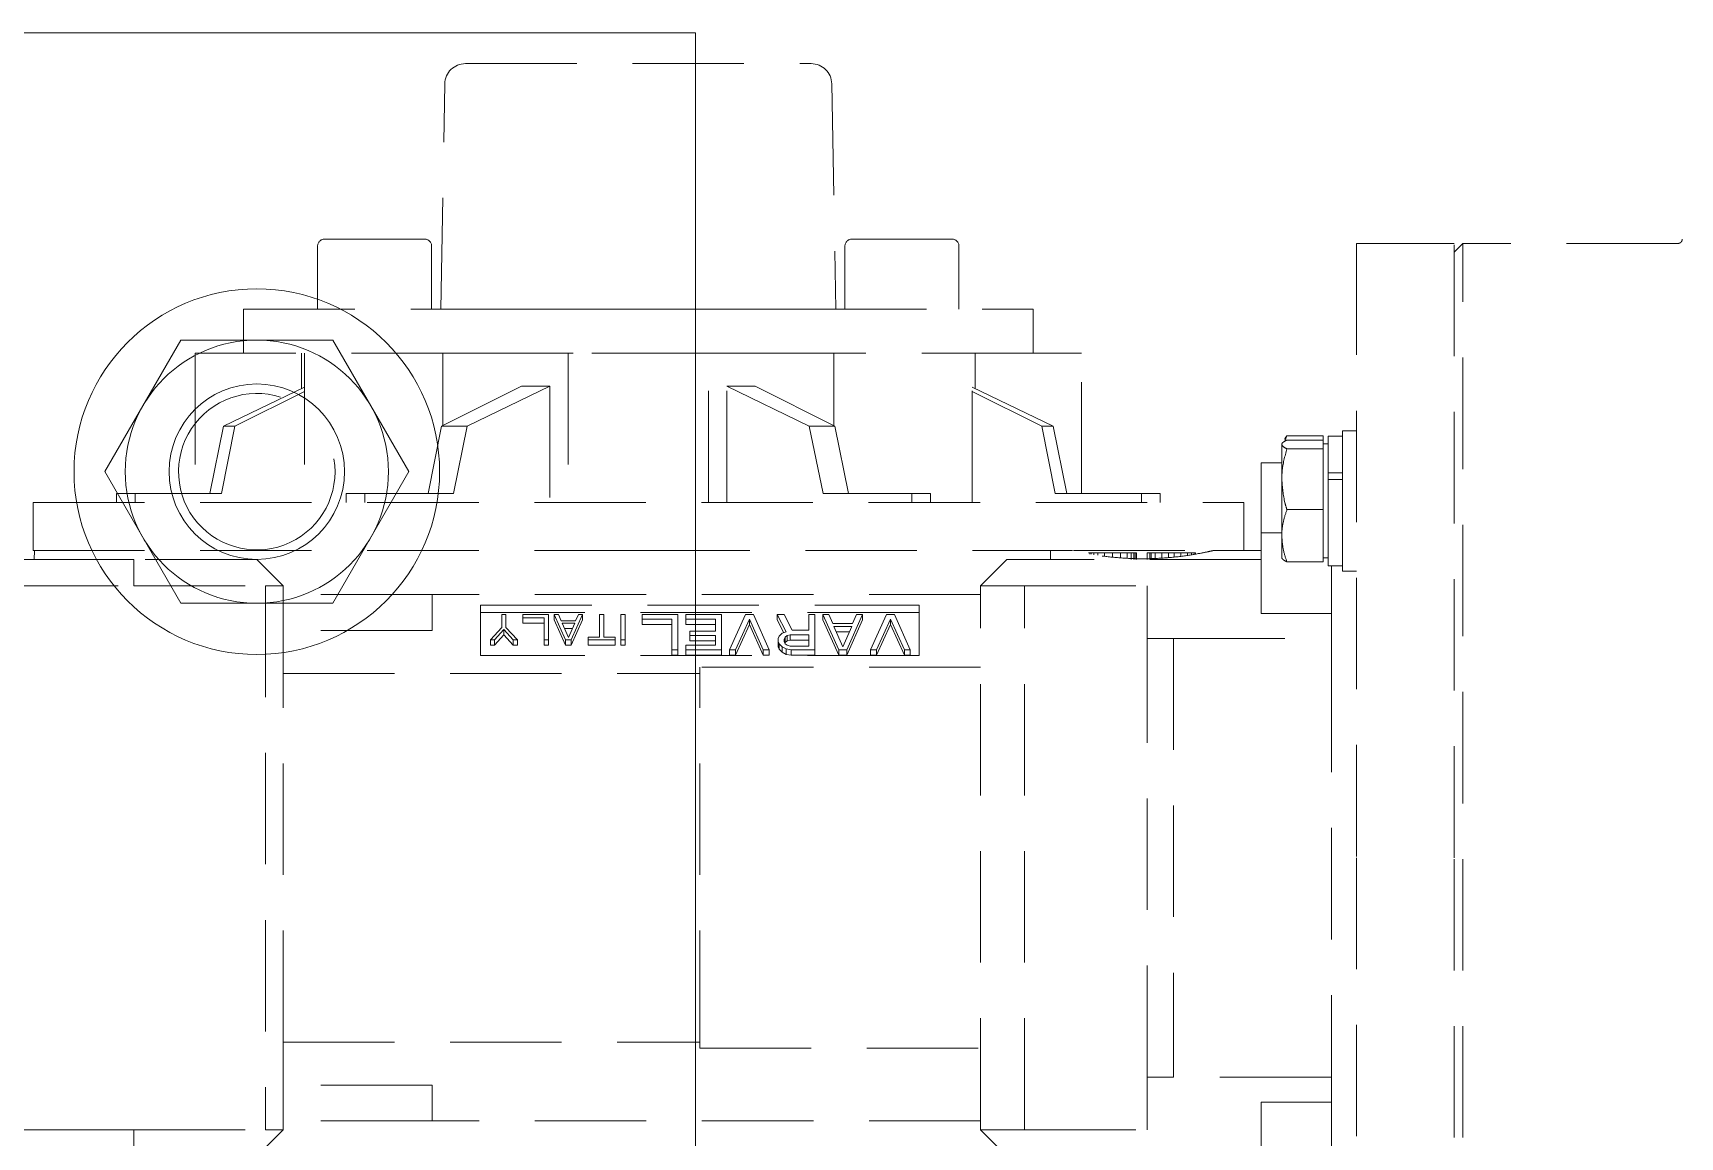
# Model space of a CAD drawing. Header units: millimetres. Extents: x 5227 to 261376, y 53707 to 123566.
# Drawn here: x 56518.1 to 56705.8, y 111560.2 to 111686 of the extents above; entities that cross this region are included whole.
import ezdxf

# ---------------------------------------------------------------- set-up
doc = ezdxf.new("R2010")
doc.units = ezdxf.units.MM
doc.linetypes.add('HIDDEN', pattern=[9.525, 6.35, -3.175])
doc.layers.get('0').update_dxf_attribs({"lineweight": 0})
doc.layers.add('PV_DIMENTION_SECOND_ROMANS', color=7, linetype='Continuous', lineweight=0)
doc.layers.add('PV_STEEL_PLATE', color=4, linetype='Continuous', lineweight=0)

# ---------------------------------------------------------------- blocks, each defined once
blk = doc.blocks.new('G$C8B689587')
at = {"color": 0}
blk.add_lwpolyline([(-18, -10.39), (0, -20.78), (18, -10.39), (18, 10.39), (0, 20.78), (-18, 10.39)], close=True, dxfattribs=at)
for radius in [25, 12]:
    blk.add_circle((0, 0), radius, dxfattribs=at)
at = {"color": 8}
blk.add_circle((0, 0), 18, dxfattribs=at)
blk.add_arc((0, 0), 10.7, 260.6127, 197.7322, dxfattribs=at)
blk = doc.blocks.new('G$C42F62ED0')
at = {"layer": 'PV_STEEL_PLATE'}
blk.add_lwpolyline([(112.5, 200), (112.5, -200), (-112.5, -200), (-112.5, 200)], close=True, dxfattribs=at)
at = {"xscale": -0.8333333333333334, "yscale": 0.8333333333333334, "zscale": 0.8333333333333334, "rotation": 180}
blk.add_blockref('G$C8B689587', (-62.5, 150), dxfattribs=at)
blk = doc.blocks.new('5251YJ5ET1M5TU')
at = {"color": 252, "linetype": 'HIDDEN', "lineweight": 0, "ltscale": 2}
for p, q in [((51989.16, 114659.35), (52028.57, 114659.35)), ((51986.37, 114631.35), (51986.82, 114657.04)), ((52030.92, 114657.04), (52031.37, 114631.35)), ((51973.11, 114639.35), (51981.4, 114639.35)), ((51981.4, 114639.35), (51984.51, 114639.35)), ((52033.22, 114639.35), (52044.62, 114639.35)), ((52101.87, 114638.85), (52090.72, 114638.85)), ((52090.72, 114638.85), (52090.72, 114568.85)), ((52102.87, 114638.85), (52101.87, 114637.85)), ((52101.87, 114568.85), (52101.87, 114638.85)), ((52127.37, 114638.85), (52102.87, 114638.85)), ((52102.87, 114498.85), (52102.87, 114638.85)), ((51972.31, 114638.55), (51972.31, 114631.35)), ((51985.31, 114631.35), (51985.31, 114638.55)), ((52032.42, 114638.55), (52032.42, 114631.35)), ((52045.42, 114631.35), (52045.42, 114638.55)), ((51963.87, 114626.35), (51963.87, 114631.35)), ((51963.87, 114631.35), (51988.72, 114631.35)), ((52029.02, 114631.35), (51988.72, 114631.35)), ((51988.87, 114631.35), (52028.87, 114631.35)), ((52029.02, 114631.35), (52053.87, 114631.35)), ((52053.87, 114631.35), (52053.87, 114626.35)), ((51958.37, 114626.35), (51958.37, 114610.35)), ((51963.87, 114626.35), (51958.37, 114626.35)), ((51988.87, 114626.35), (51963.87, 114626.35)), ((51970.48, 114622.32), (51970.48, 114626.35)), ((51970.81, 114626.35), (51970.81, 114609.35)), ((51986.57, 114618.08), (51986.57, 114626.35)), ((51988.87, 114626.35), (52001.45, 114626.35)), ((52000.87, 114626.35), (52000.87, 114609.35)), ((52016.28, 114626.35), (52001.45, 114626.35)), ((52016.28, 114626.35), (52028.87, 114626.35)), ((52016.87, 114609.35), (52016.87, 114626.35)), ((52053.87, 114626.35), (52028.87, 114626.35)), ((52031.16, 114618.08), (52031.16, 114626.35)), ((52046.92, 114609.35), (52046.92, 114626.35)), ((52047.26, 114622.32), (52047.26, 114626.35)), ((52059.37, 114626.35), (52053.87, 114626.35)), ((52059.37, 114610.35), (52059.37, 114626.35)), ((51970.81, 114622.49), (51961.59, 114618.02)), ((51970.81, 114621.99), (51962.89, 114618.02)), ((51995.55, 114622.6), (51986.45, 114618.02)), ((51998.77, 114622.6), (51989.37, 114618.02)), ((51995.55, 114622.6), (51998.77, 114622.6)), ((51998.77, 114622.6), (51998.77, 114609.35)), ((52018.96, 114609.35), (52018.96, 114622.6)), ((52018.96, 114622.6), (52028.36, 114618.02)), ((52018.96, 114622.6), (52022.19, 114622.6)), ((52022.19, 114622.6), (52031.28, 114618.02)), ((52046.92, 114622.49), (52056.14, 114618.02)), ((52046.92, 114621.99), (52054.85, 114618.02)), ((51960.02, 114610.35), (51961.59, 114618.02)), ((51962.89, 114618.02), (51961.35, 114610.35)), ((51961.59, 114618.02), (51962.89, 114618.02)), ((51984.92, 114610.35), (51986.45, 114618.02)), ((51986.45, 114618.02), (51989.37, 114618.02)), ((51989.37, 114618.02), (51987.81, 114610.35)), ((52029.93, 114610.35), (52028.36, 114618.02)), ((52028.36, 114618.02), (52031.28, 114618.02)), ((52031.28, 114618.02), (52032.81, 114610.35)), ((52056.38, 114610.35), (52054.85, 114618.02)), ((52054.85, 114618.02), (52056.14, 114618.02)), ((52056.14, 114618.02), (52057.71, 114610.35)), ((52082.55, 114616.31), (52082.8, 114616.95)), ((52086.92, 114616.95), (52082.8, 114616.95)), ((52086.92, 114616.45), (52082.8, 114616.45)), ((52086.92, 114616.95), (52086.92, 114616.45)), ((52086.92, 114616.45), (52086.92, 114615.95)), ((52089.12, 114616.91), (52087.52, 114616.91)), ((52087.52, 114612.7), (52087.52, 114616.91)), ((52090.72, 114617.51), (52089.12, 114617.51)), ((52089.12, 114612.57), (52089.12, 114617.51)), ((52082.22, 114611.99), (52082.22, 114615.95)), ((52086.92, 114615.46), (52082.8, 114615.46)), ((52087.52, 114616.01), (52086.92, 114616.01)), ((52086.92, 114615.95), (52086.92, 114615.46)), ((52086.92, 114615.46), (52086.92, 114611.99)), ((52079.87, 114613.85), (52082.22, 114613.85)), ((52079.87, 114613.85), (52079.87, 114605.88)), ((52089.12, 114612.7), (52087.52, 114612.7)), ((52087.52, 114612.7), (52087.52, 114612.36)), ((52089.12, 114601.51), (52089.12, 114612.57)), ((52082.22, 114611.99), (52082.22, 114605.55)), ((52086.92, 114611.99), (52086.92, 114608.52)), ((52087.52, 114612.36), (52087.52, 114611.96)), ((52087.52, 114602.11), (52087.52, 114611.96)), ((52087.52, 114611.96), (52089.12, 114611.96)), ((51939.87, 114603.85), (51939.87, 114609.35)), ((51939.87, 114609.35), (52077.87, 114609.35)), ((51949.39, 114609.35), (51949.39, 114610.35)), ((51951.51, 114610.35), (51949.39, 114610.35)), ((51951.51, 114610.35), (51951.51, 114609.35)), ((51961.35, 114610.35), (51951.51, 114610.35)), ((51975.55, 114609.35), (51975.55, 114610.35)), ((51977.68, 114610.35), (51975.55, 114610.35)), ((51977.68, 114610.35), (51977.68, 114609.35)), ((51987.81, 114610.35), (51977.68, 114610.35)), ((52040.06, 114610.35), (52029.93, 114610.35)), ((52040.06, 114609.35), (52040.06, 114610.35)), ((52042.18, 114610.35), (52040.06, 114610.35)), ((52042.18, 114610.35), (52042.18, 114609.35)), ((52066.22, 114610.35), (52056.38, 114610.35)), ((52066.22, 114609.35), (52066.22, 114610.35)), ((52068.34, 114610.35), (52066.22, 114610.35)), ((52068.34, 114610.35), (52068.34, 114609.35)), ((52077.87, 114609.35), (52077.87, 114603.85)), ((52086.92, 114608.52), (52082.8, 114608.52)), ((52086.92, 114608.52), (52086.92, 114605.55)), ((52082.22, 114605.88), (52079.87, 114605.88)), ((52079.87, 114605.88), (52079.87, 114596.7)), ((52082.22, 114605.55), (52082.22, 114603.01)), ((52086.92, 114605.55), (52086.92, 114602.57)), ((51939.87, 114603.85), (52008.87, 114603.85)), ((51940.01, 114602.85), (51940.03, 114603.85)), ((52008.87, 114603.85), (52055.87, 114603.85)), ((52058.37, 114603.85), (52055.87, 114603.85)), ((52055.87, 114603.85), (52055.87, 114602.85)), ((52058.46, 114603.85), (52074.37, 114603.85)), ((52060.33, 114603.6), (52060.17, 114603.6)), ((52060.33, 114603.46), (52060.33, 114603.6)), ((52060.48, 114603.6), (52060.33, 114603.6)), ((52060.48, 114603.44), (52060.48, 114603.6)), ((52060.78, 114603.6), (52060.48, 114603.6)), ((52060.78, 114603.38), (52060.78, 114603.6)), ((52061.24, 114603.6), (52060.78, 114603.6)), ((52061.24, 114603.32), (52061.24, 114603.6)), ((52062, 114603.6), (52061.24, 114603.6)), ((52062.92, 114603.6), (52062, 114603.6)), ((52062, 114603.22), (52062, 114603.6)), ((52062.92, 114603.1), (52062.92, 114603.6)), ((52063.83, 114603.6), (52062.92, 114603.6)), ((52063.83, 114603.04), (52063.83, 114603.6)), ((52064.59, 114603.6), (52063.83, 114603.6)), ((52064.59, 114602.99), (52064.59, 114603.6)), ((52065.05, 114603.6), (52064.59, 114603.6)), ((52065.05, 114602.85), (52065.05, 114603.6)), ((52065.36, 114603.6), (52065.05, 114603.6)), ((52065.36, 114602.85), (52065.36, 114603.6)), ((52065.51, 114603.6), (52065.36, 114603.6)), ((52065.51, 114602.85), (52065.51, 114603.6)), ((52065.66, 114603.6), (52065.51, 114603.6)), ((52065.66, 114603.6), (52065.66, 114602.85)), ((52066.88, 114602.85), (52066.88, 114603.6)), ((52067.18, 114603.6), (52066.88, 114603.6)), ((52067.18, 114602.85), (52067.18, 114603.6)), ((52067.34, 114603.6), (52067.18, 114603.6)), ((52067.34, 114602.85), (52067.34, 114603.6)), ((52067.79, 114603.6), (52067.34, 114603.6)), ((52067.79, 114602.85), (52067.79, 114603.6)), ((52068.56, 114603.6), (52067.79, 114603.6)), ((52069.32, 114603.6), (52068.56, 114603.6)), ((52068.56, 114603.01), (52068.56, 114603.6)), ((52069.32, 114603.08), (52069.32, 114603.6)), ((52069.93, 114603.6), (52069.32, 114603.6)), ((52070.69, 114603.6), (52069.93, 114603.6)), ((52069.93, 114603.13), (52069.93, 114603.6)), ((52070.69, 114603.2), (52070.69, 114603.6)), ((52071.45, 114603.6), (52070.69, 114603.6)), ((52071.45, 114603.32), (52071.45, 114603.6)), ((52071.91, 114603.6), (52071.45, 114603.6)), ((52071.91, 114603.39), (52071.91, 114603.6)), ((52072.21, 114603.6), (52071.91, 114603.6)), ((52072.21, 114603.43), (52072.21, 114603.6)), ((52072.37, 114603.6), (52072.21, 114603.6)), ((52072.37, 114603.46), (52072.37, 114603.6)), ((52079.87, 114603.85), (52074.37, 114603.85)), ((51951.37, 114602.85), (51936.87, 114602.85)), ((51951.37, 114599.85), (51951.37, 114602.85)), ((51965.37, 114602.85), (51951.37, 114602.85)), ((51965.37, 114602.85), (51968.37, 114599.85)), ((52047.87, 114599.85), (52050.87, 114602.85)), ((52079.87, 114602.85), (52050.87, 114602.85)), ((52086.92, 114602.57), (52082.8, 114602.57)), ((52086.92, 114603.01), (52087.52, 114603.01)), ((52087.52, 114602.11), (52089.12, 114602.11)), ((52087.87, 114593.85), (52087.87, 114602.11)), ((52089.12, 114601.51), (52090.72, 114601.51)), ((51936.87, 114599.85), (51951.37, 114599.85)), ((51951.37, 114599.85), (51966.37, 114599.85)), ((51966.37, 114599.85), (51966.37, 114537.85)), ((51968.37, 114599.85), (51966.37, 114599.85)), ((51968.37, 114599.85), (51968.37, 114589.85)), ((52047.87, 114537.85), (52047.87, 114599.85)), ((52047.87, 114599.85), (52052.87, 114599.85)), ((52052.87, 114537.85), (52052.87, 114599.85)), ((52052.87, 114599.85), (52066.87, 114599.85)), ((52066.87, 114599.85), (52066.87, 114593.85)), ((51985.37, 114598.85), (51968.37, 114598.85)), ((51985.37, 114594.75), (51985.37, 114598.85)), ((52047.87, 114598.85), (51985.37, 114598.85)), ((51990.87, 114597.63), (52040.87, 114597.63)), ((51990.87, 114591.89), (51990.87, 114597.63)), ((52040.87, 114597.63), (52040.87, 114591.89)), ((52040.87, 114596.81), (51990.87, 114596.81)), ((51993.3, 114595.1), (51993.3, 114596.56)), ((51993.3, 114596.56), (51993.78, 114596.56)), ((51993.78, 114596.56), (51993.78, 114595.1)), ((51995.72, 114596.2), (51995.72, 114596.56)), ((51995.72, 114596.56), (51998.63, 114596.56)), ((51998.15, 114596.2), (51995.72, 114596.2)), ((51995.72, 114595.58), (51995.72, 114596.2)), ((51998.15, 114595.58), (51995.72, 114595.58)), ((51998.15, 114593.7), (51998.15, 114596.2)), ((51998.63, 114596.56), (51998.63, 114593.7)), ((51999.28, 114596.56), (51999.77, 114596.56)), ((52000.57, 114593.7), (51999.28, 114596.56)), ((51999.28, 114595.95), (51999.28, 114596.56)), ((52000.57, 114593.08), (51999.28, 114595.95)), ((51999.77, 114596.56), (52000.09, 114595.83)), ((52000.09, 114595.83), (52001.71, 114595.83)), ((52000.17, 114595.59), (52001.63, 114595.59)), ((52000.9, 114593.94), (52000.17, 114595.59)), ((52001.63, 114595.59), (52000.9, 114593.94)), ((52002.52, 114596.56), (52001.22, 114593.7)), ((52002.52, 114595.95), (52001.22, 114593.08)), ((52001.71, 114595.83), (52002.03, 114596.56)), ((52002.03, 114596.56), (52002.52, 114596.56)), ((52002.52, 114595.95), (52002.52, 114596.56)), ((52004.46, 114594), (52004.46, 114596.56)), ((52004.46, 114596.56), (52004.94, 114596.56)), ((52004.94, 114596.56), (52004.94, 114594)), ((52006.88, 114596.56), (52007.37, 114596.56)), ((52006.88, 114593.7), (52006.88, 114596.56)), ((52007.37, 114596.56), (52007.37, 114593.7)), ((52009.3, 114596.05), (52009.3, 114596.56)), ((52009.3, 114596.56), (52013.38, 114596.56)), ((52012.7, 114596.05), (52009.3, 114596.05)), ((52009.3, 114595.44), (52009.3, 114596.05)), ((52012.7, 114592.55), (52012.7, 114596.05)), ((52013.38, 114596.56), (52013.38, 114592.55)), ((52014.28, 114596.56), (52018.36, 114596.56)), ((52014.28, 114596.05), (52014.28, 114596.56)), ((52017.68, 114596.05), (52014.28, 114596.05)), ((52014.28, 114596.05), (52014.28, 114595.44)), ((52017.68, 114594.69), (52017.68, 114596.05)), ((52018.36, 114596.56), (52018.36, 114592.55)), ((52019.26, 114592.55), (52021.07, 114596.56)), ((52021.53, 114596.05), (52019.94, 114592.55)), ((52021.07, 114596.56), (52021.98, 114596.56)), ((52023.11, 114592.55), (52021.53, 114596.05)), ((52021.53, 114595.44), (52021.53, 114596.05)), ((52021.98, 114596.56), (52023.79, 114592.55)), ((52025.72, 114594.6), (52024.7, 114596.56)), ((52024.7, 114596.56), (52025.49, 114596.56)), ((52024.7, 114595.95), (52024.7, 114596.56)), ((52025.45, 114594.5), (52024.7, 114595.95)), ((52025.49, 114596.56), (52026.4, 114594.77)), ((52028.32, 114596.56), (52029, 114596.56)), ((52028.32, 114594.77), (52028.32, 114596.56)), ((52029, 114596.56), (52029, 114592.55)), ((52029.9, 114596.56), (52030.58, 114596.56)), ((52031.72, 114592.55), (52029.9, 114596.56)), ((52029.9, 114595.95), (52029.9, 114596.56)), ((52031.72, 114591.94), (52029.9, 114595.95)), ((52030.58, 114596.56), (52031.04, 114595.54)), ((52031.04, 114595.54), (52033.3, 114595.54)), ((52034.43, 114596.56), (52032.62, 114592.55)), ((52034.43, 114595.95), (52032.62, 114591.94)), ((52033.3, 114595.54), (52033.75, 114596.56)), ((52033.75, 114596.56), (52034.43, 114596.56)), ((52034.43, 114595.95), (52034.43, 114596.56)), ((52035.34, 114592.55), (52037.15, 114596.56)), ((52037.6, 114596.05), (52036.02, 114592.55)), ((52037.15, 114596.56), (52038.06, 114596.56)), ((52039.19, 114592.55), (52037.6, 114596.05)), ((52037.6, 114595.44), (52037.6, 114596.05)), ((52038.06, 114596.56), (52039.87, 114592.55)), ((52087.87, 114596.7), (52079.87, 114596.7)), ((51985.37, 114594.75), (51968.37, 114594.75)), ((51992, 114593.7), (51993.3, 114595.1)), ((51992.49, 114593.7), (51992, 114593.7)), ((51992, 114593.7), (51992, 114593.08)), ((51993.54, 114594.86), (51992.49, 114593.7)), ((51993.54, 114594.24), (51992.49, 114593.08)), ((51992.49, 114593.08), (51992.49, 114593.7)), ((51994.59, 114593.7), (51993.54, 114594.86)), ((51993.54, 114594.24), (51993.54, 114594.86)), ((51994.59, 114593.08), (51993.54, 114594.24)), ((51993.78, 114595.1), (51995.08, 114593.7)), ((51995.08, 114593.7), (51994.59, 114593.7)), ((51994.59, 114593.08), (51994.59, 114593.7)), ((51995.08, 114593.08), (51995.08, 114593.7)), ((51998.63, 114593.7), (51998.15, 114593.7)), ((51998.15, 114593.08), (51998.15, 114593.7)), ((51998.63, 114593.7), (51998.63, 114593.08)), ((52000.44, 114594.97), (52001.35, 114594.97)), ((52001.22, 114593.7), (52000.57, 114593.7)), ((52000.57, 114593.7), (52000.57, 114593.08)), ((52001.22, 114593.08), (52001.22, 114593.7)), ((52003.16, 114594), (52004.46, 114594)), ((52003.16, 114593.7), (52003.16, 114594)), ((52006.23, 114593.7), (52003.16, 114593.7)), ((52003.16, 114593.7), (52003.16, 114593.08)), ((52004.94, 114594), (52006.23, 114594)), ((52006.23, 114594), (52006.23, 114593.7)), ((52006.23, 114593.08), (52006.23, 114593.7)), ((52007.37, 114593.7), (52006.88, 114593.7)), ((52006.88, 114593.08), (52006.88, 114593.7)), ((52007.37, 114593.08), (52007.37, 114593.7)), ((52012.7, 114595.44), (52009.3, 114595.44)), ((52017.68, 114595.44), (52014.28, 114595.44)), ((52014.74, 114594.17), (52014.74, 114594.69)), ((52014.74, 114594.69), (52017.68, 114594.69)), ((52017.68, 114594.17), (52014.74, 114594.17)), ((52014.74, 114593.56), (52014.74, 114594.17)), ((52017.68, 114593.06), (52017.68, 114594.17)), ((52021.53, 114595.44), (52019.94, 114591.94)), ((52023.11, 114591.94), (52021.53, 114595.44)), ((52024.81, 114593.83), (52024.92, 114594.09)), ((52024.81, 114593.49), (52024.81, 114593.83)), ((52024.92, 114594.09), (52025.26, 114594.43)), ((52025.26, 114594.43), (52025.72, 114594.6)), ((52025.49, 114593.75), (52025.6, 114594)), ((52025.49, 114593.49), (52025.49, 114593.75)), ((52025.6, 114594), (52025.83, 114594.17)), ((52025.6, 114594), (52025.6, 114593.39)), ((52025.83, 114594.17), (52026.17, 114594.26)), ((52025.83, 114594.17), (52025.83, 114593.56)), ((52025.83, 114593.56), (52026.17, 114593.64)), ((52026.17, 114594.26), (52028.32, 114594.26)), ((52026.17, 114594.26), (52026.17, 114593.64)), ((52026.17, 114593.64), (52028.32, 114593.64)), ((52026.4, 114594.77), (52028.32, 114594.77)), ((52028.32, 114594.26), (52028.32, 114592.98)), ((52031.15, 114595.2), (52033.19, 114595.2)), ((52032.17, 114592.89), (52031.15, 114595.2)), ((52031.42, 114594.58), (52032.92, 114594.58)), ((52033.19, 114595.2), (52032.17, 114592.89)), ((52037.6, 114595.44), (52036.02, 114591.94)), ((52039.19, 114591.94), (52037.6, 114595.44)), ((52066.87, 114543.85), (52066.87, 114593.85)), ((52066.87, 114593.85), (52069.87, 114593.85)), ((52069.87, 114593.85), (52069.87, 114543.85)), ((52069.87, 114593.85), (52087.87, 114593.85)), ((52087.87, 114591.3), (52087.87, 114593.85)), ((52040.87, 114591.89), (51990.87, 114591.89)), ((51992.49, 114593.08), (51992, 114593.08)), ((51995.08, 114593.08), (51994.59, 114593.08)), ((51998.63, 114593.08), (51998.15, 114593.08)), ((52001.22, 114593.08), (52000.57, 114593.08)), ((52006.23, 114593.08), (52003.16, 114593.08)), ((52007.37, 114593.08), (52006.88, 114593.08)), ((52013.38, 114592.55), (52012.7, 114592.55)), ((52012.7, 114591.94), (52012.7, 114592.55)), ((52013.38, 114591.94), (52012.7, 114591.94)), ((52013.38, 114592.55), (52013.38, 114591.94)), ((52014.28, 114592.55), (52014.28, 114593.06)), ((52014.28, 114593.06), (52017.68, 114593.06)), ((52018.36, 114592.55), (52014.28, 114592.55)), ((52014.28, 114591.94), (52014.28, 114592.55)), ((52018.36, 114591.94), (52014.28, 114591.94)), ((52017.68, 114593.56), (52014.74, 114593.56)), ((52018.36, 114591.94), (52018.36, 114592.55)), ((52019.94, 114592.55), (52019.26, 114592.55)), ((52019.26, 114591.94), (52019.26, 114592.55)), ((52019.94, 114591.94), (52019.26, 114591.94)), ((52019.94, 114591.94), (52019.94, 114592.55)), ((52023.79, 114592.55), (52023.11, 114592.55)), ((52023.11, 114591.94), (52023.11, 114592.55)), ((52023.79, 114591.94), (52023.11, 114591.94)), ((52023.79, 114591.94), (52023.79, 114592.55)), ((52024.92, 114593.23), (52024.81, 114593.49)), ((52024.81, 114592.87), (52024.81, 114593.49)), ((52024.92, 114592.62), (52024.81, 114592.87)), ((52025.26, 114592.89), (52024.92, 114593.23)), ((52024.92, 114592.62), (52024.92, 114593.23)), ((52025.26, 114592.28), (52024.92, 114592.62)), ((52025.72, 114592.64), (52025.26, 114592.89)), ((52025.26, 114592.28), (52025.26, 114592.89)), ((52025.72, 114592.02), (52025.26, 114592.28)), ((52025.6, 114593.23), (52025.49, 114593.49)), ((52025.57, 114593.31), (52025.6, 114593.39)), ((52025.6, 114593.39), (52025.83, 114593.56)), ((52025.83, 114593.06), (52025.6, 114593.23)), ((52026.28, 114592.55), (52025.72, 114592.64)), ((52025.72, 114592.02), (52025.72, 114592.64)), ((52026.28, 114591.94), (52025.72, 114592.02)), ((52026.17, 114592.98), (52025.83, 114593.06)), ((52028.32, 114592.98), (52026.17, 114592.98)), ((52029, 114592.55), (52026.28, 114592.55)), ((52026.28, 114591.94), (52026.28, 114592.55)), ((52029, 114591.94), (52026.28, 114591.94)), ((52029, 114591.94), (52029, 114592.55)), ((52032.62, 114592.55), (52031.72, 114592.55)), ((52031.72, 114592.55), (52031.72, 114591.94)), ((52032.62, 114591.94), (52031.72, 114591.94)), ((52032.62, 114591.94), (52032.62, 114592.55)), ((52036.02, 114592.55), (52035.34, 114592.55)), ((52035.34, 114591.94), (52035.34, 114592.55)), ((52036.02, 114591.94), (52035.34, 114591.94)), ((52036.02, 114591.94), (52036.02, 114592.55)), ((52039.87, 114592.55), (52039.19, 114592.55)), ((52039.19, 114591.94), (52039.19, 114592.55)), ((52039.87, 114591.94), (52039.19, 114591.94)), ((52039.87, 114591.94), (52039.87, 114592.55)), ((52047.87, 114590.55), (52015.87, 114590.55)), ((52015.87, 114589.85), (52015.87, 114590.55)), ((52087.87, 114591.3), (52087.87, 114546.4)), ((51968.37, 114547.85), (51968.37, 114589.85)), ((51968.37, 114589.85), (52015.87, 114589.85)), ((52015.87, 114547.85), (52015.87, 114589.85)), ((52090.72, 114568.85), (52090.72, 114498.85)), ((52101.87, 114498.85), (52101.87, 114568.85)), ((51968.37, 114547.85), (51968.37, 114537.85)), ((51968.37, 114547.85), (52015.87, 114547.85)), ((52015.87, 114547.85), (52015.87, 114547.15)), ((52015.87, 114547.15), (52047.87, 114547.15)), ((52087.87, 114546.4), (52087.87, 114543.85)), ((51985.37, 114542.95), (51968.37, 114542.95)), ((51985.37, 114538.85), (51985.37, 114542.95)), ((52069.87, 114543.85), (52066.87, 114543.85)), ((52066.87, 114537.85), (52066.87, 114543.85)), ((52087.87, 114543.85), (52069.87, 114543.85)), ((52087.87, 114535.59), (52087.87, 114543.85)), ((52087.87, 114541.01), (52079.87, 114541.01)), ((52079.87, 114541.01), (52079.87, 114531.83)), ((51951.37, 114537.85), (51936.87, 114537.85)), ((51951.37, 114537.85), (51966.37, 114537.85)), ((51951.37, 114534.85), (51951.37, 114537.85)), ((51965.37, 114534.85), (51968.37, 114537.85)), ((51966.37, 114537.85), (51968.37, 114537.85)), ((51985.37, 114538.85), (51968.37, 114538.85)), ((52047.87, 114538.85), (51985.37, 114538.85)), ((52047.87, 114537.85), (52052.87, 114537.85)), ((52047.87, 114537.85), (52050.87, 114534.85)), ((52052.87, 114537.85), (52066.87, 114537.85))]:
    blk.add_line(p, q, dxfattribs=at)
for centre, radius, start, end in [((51989.16, 114657), 2.35, 90, 179), ((52028.57, 114657), 2.35, 1, 90), ((51973.11, 114638.55), 0.8, 90, 180), ((51984.51, 114638.55), 0.8, 0, 90), ((52033.22, 114638.55), 0.8, 90, 180), ((52044.62, 114638.55), 0.8, 0, 90)]:
    blk.add_arc(centre, radius, start, end, dxfattribs=at)
for points, knots in [([(52127.87, 114639.36), (52127.86, 114639.29), (52127.84, 114639.14), (52127.71, 114638.97), (52127.54, 114638.87), (52127.42, 114638.86), (52127.37, 114638.85)], [0, 0, 0, 0, 0.269511, 0.561736, 0.789422, 1, 1, 1, 1]), ([(52082.22, 114615.95), (52082.22, 114615.97), (52082.22, 114616.05), (52082.35, 114616.22), (52082.65, 114616.37), (52082.8, 114616.45)], [0, 0, 0, 0, 0.070077, 0.530778, 1, 1, 1, 1]), ([(52082.8, 114616.95), (52082.71, 114616.85), (52082.6, 114616.71), (52082.56, 114616.57), (52082.55, 114616.53)], [0, 0, 0, 0, 0.755669, 1, 1, 1, 1]), ([(52082.8, 114615.46), (52082.63, 114615.54), (52082.31, 114615.7), (52082.25, 114615.87), (52082.22, 114615.95)], [0, 0, 0, 0, 0.495458, 1, 1, 1, 1]), ([(52082.22, 114611.99), (52082.22, 114612.28), (52082.25, 114613.45), (52082.56, 114614.59), (52082.8, 114615.46)], [0, 0, 0, 0, 0.241851, 1, 1, 1, 1]), ([(52082.8, 114608.52), (52082.72, 114608.78), (52082.38, 114609.91), (52082.29, 114611.08), (52082.22, 114611.99)], [0, 0, 0, 0, 0.223713, 1, 1, 1, 1]), ([(52082.22, 114605.55), (52082.22, 114605.62), (52082.22, 114606.15), (52082.35, 114607.16), (52082.65, 114608.07), (52082.8, 114608.52)], [0, 0, 0, 0, 0.070077, 0.530778, 1, 1, 1, 1]), ([(52082.8, 114602.57), (52082.63, 114603.06), (52082.31, 114604.03), (52082.25, 114605.04), (52082.22, 114605.55)], [0, 0, 0, 0, 0.495458, 1, 1, 1, 1]), ([(52074.37, 114603.85), (52074.28, 114603.83), (52074.11, 114603.79), (52072.77, 114603.51), (52070.78, 114603.18), (52068.26, 114602.94), (52065.54, 114602.9), (52062.95, 114603.07), (52060.72, 114603.37), (52059.11, 114603.68), (52058.43, 114603.84), (52058.38, 114603.85), (52058.37, 114603.85)], [0, 0, 0, 0, 0.105486, 0.21091, 0.317982, 0.426333, 0.532835, 0.637225, 0.742536, 0.850333, 0.958372, 1, 1, 1, 1]), ([(52082.22, 114603.07), (52082.22, 114603.06), (52082.22, 114602.97), (52082.35, 114602.8), (52082.65, 114602.65), (52082.8, 114602.57)], [0, 0, 0, 0, 0.070077, 0.530778, 1, 1, 1, 1])]:
    blk.add_open_spline(points, degree=3, knots=knots, dxfattribs=at)

msp = doc.modelspace()

# ---------------------------------------------------------------- block references
at = {"layer": 'PV_DIMENTION_SECOND_ROMANS', "rotation": 270}
msp.add_blockref('G$C42F62ED0', (56393.61, 111573.53), dxfattribs=at)
at = {"layer": 'PV_DIMENTION_SECOND_ROMANS'}
msp.add_blockref('5251YJ5ET1M5TU', (4578.23, -2976.82), dxfattribs=at)

doc.saveas('drawing.dxf')
